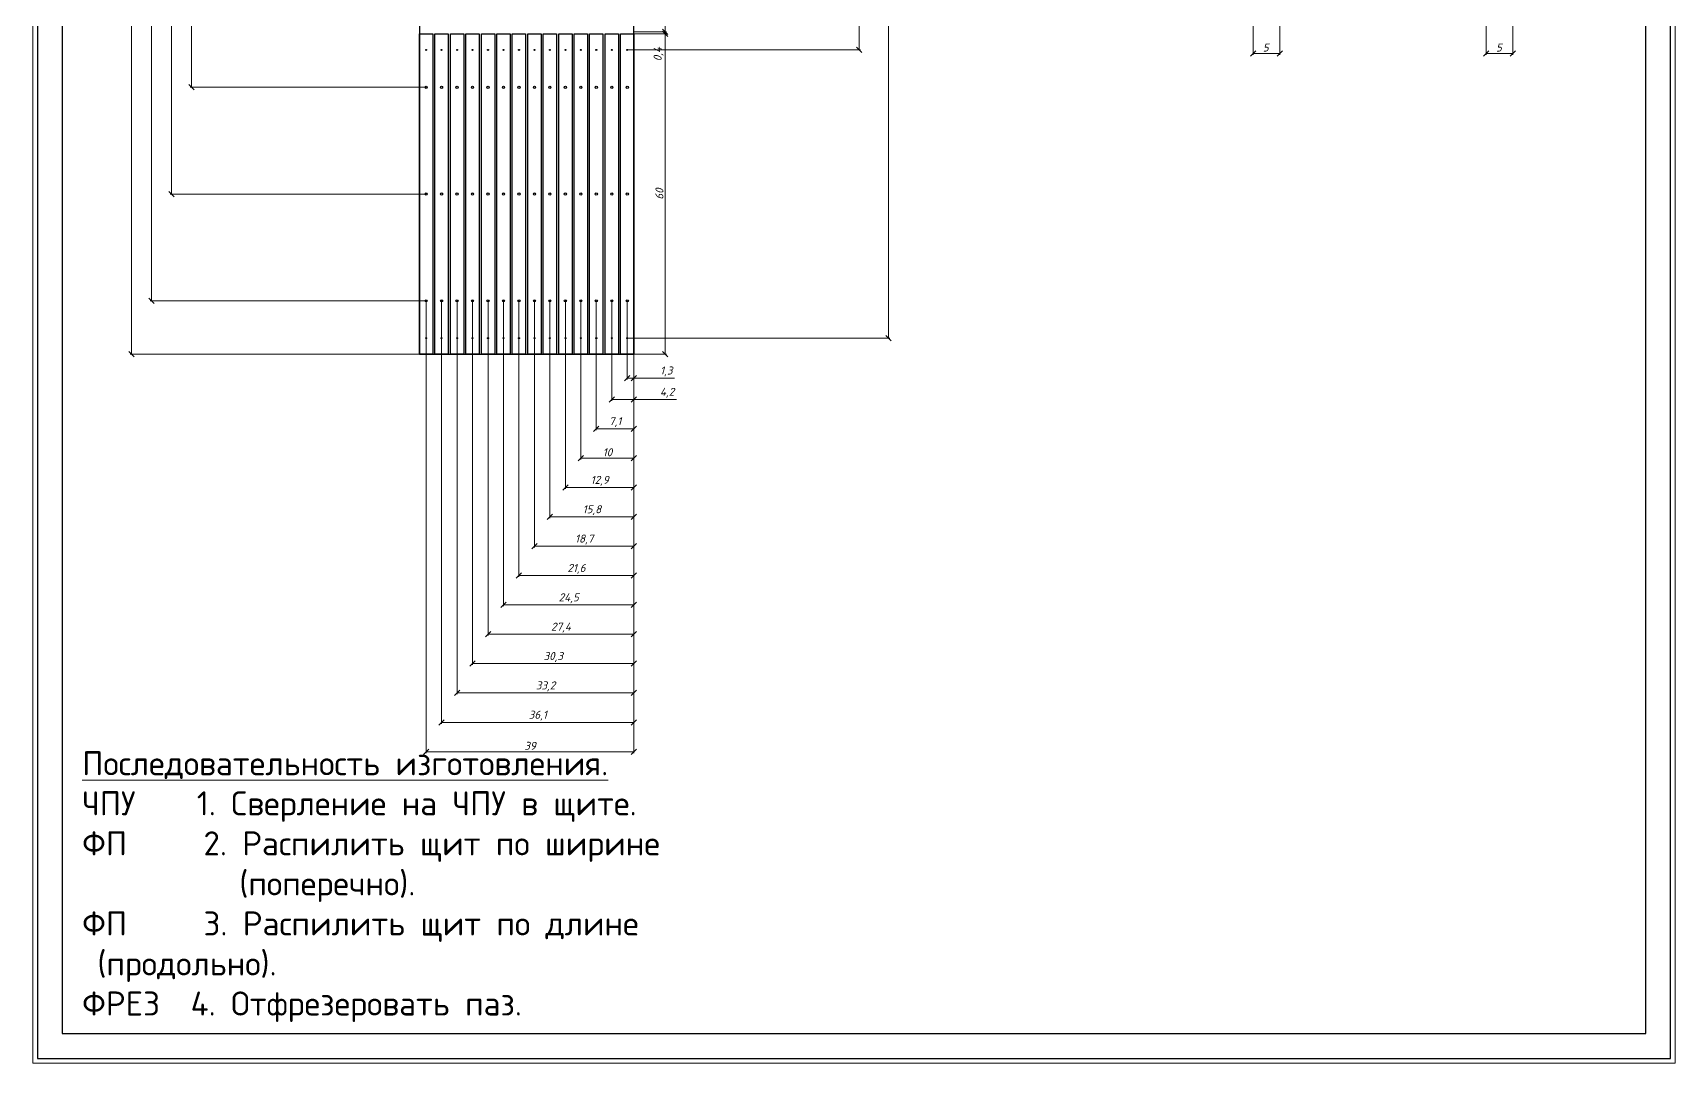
# Model space of a CAD drawing. Header units: millimetres. Extents: x 10841 to 11149, y -1240 to -812.
# Drawn here: x 10841.1 to 11148.9, y -1240 to -1047 of the extents above; entities that cross this region are included whole.
import ezdxf

# ---------------------------------------------------------------- set-up
doc = ezdxf.new("R2010")
doc.units = ezdxf.units.MM
doc.layers.get('0').update_dxf_attribs({"lineweight": 13})
for name, color, linetype, lineweight in [('МДФ', 252, 'Continuous', 30), ('служебный слой НАДПИСИ', 7, 'Continuous', 13), ('служебный слой РАЗМЕРЫ', 7, 'Continuous', 9), ('служебный слой ШТАМП', 7, 'Continuous', 30)]:
    doc.layers.add(name, color=color, linetype=linetype, lineweight=lineweight)
doc.styles.add('ЕСКД', font='isocpeur.ttf', dxfattribs={"oblique": 15})
doc.styles.add('ЕСКД профили текст', font='isocpeur.ttf')
doc.dimstyles.new('ЕСКД', dxfattribs={"dimtxt": 3.5, "dimasz": 2.5, "dimexe": 0.25, "dimexo": 0, "dimgap": 0.35, "dimtad": 1, "dimdec": 1, "dimzin": 9, "dimtxsty": 'ЕСКД', "dimblk": 'OBLIQUE', "dimcen": 0, "dimclrd": 256, "dimclre": 256, "dimclrt": 256, "dimadec": 1, "dimazin": 0, "dimtfac": 1, "dimtdec": 1, "dimtmove": 0, "dimatfit": 3, "dimldrblk": 'DOTSMALL', "dimfxl": 1, "dimlwd": -1, "dimlwe": -1, "dimarcsym": 0})

# ---------------------------------------------------------------- blocks, each defined once
blk = doc.blocks.new('_OBLIQUE')
at = {"color": 0, "linetype": 'ByBlock'}
blk.add_line((-0.5, -0.5), (0.5, 0.5), dxfattribs=at)
blk = doc.blocks.new('*D63')
at = {"layer": 'Defpoints', "color": 0, "transparency": 16777216}
for p in [(10953.76, -866.01), (10952.51, -1104.21), (11001.47, -1104.21)]:
    blk.add_point(p, dxfattribs=at)
at = {"layer": 'служебный слой РАЗМЕРЫ', "transparency": 16777216}
for p, q in [((10953.76, -866.01), (11001.72, -866.01)), ((11001.47, -866.01), (11001.47, -1104.21)), ((10952.51, -1104.21), (11001.72, -1104.21))]:
    blk.add_line(p, q, dxfattribs=at)
for p, rotation in [((11001.47, -866.01), 90), ((11001.47, -1104.21), 270)]:
    blk.add_blockref('_OBLIQUE', p, dxfattribs=dict(at, rotation=rotation))
at = {"layer": 'служебный слой РАЗМЕРЫ', "transparency": 16777216, "insert": (11000.22, -985.11), "char_height": 1.5, "attachment_point": 5, "rotation": 90, "style": 'ЕСКД'}
blk.add_mtext('238,2', dxfattribs=at)
blk = doc.blocks.new('_DotSmall')
at = {"color": 0, "linetype": 'ByBlock', "lineweight": -3, "const_width": 0.5}
blk.add_lwpolyline([(-0.0625, 0, 1), (0.0625, 0, 1)], format="xyb", close=True, dxfattribs=at)
blk = doc.blocks.new('*D62')
at = {"layer": 'Defpoints', "color": 0, "transparency": 16777216}
for p in [(10953.76, -866.01), (10952.51, -1050.21), (10995.97, -1050.21)]:
    blk.add_point(p, dxfattribs=at)
at = {"layer": 'служебный слой РАЗМЕРЫ', "transparency": 16777216}
for p, q in [((10953.76, -866.01), (10996.22, -866.01)), ((10995.97, -866.01), (10995.97, -1050.21)), ((10952.51, -1050.21), (10996.22, -1050.21))]:
    blk.add_line(p, q, dxfattribs=at)
for p, rotation in [((10995.97, -866.01), 90), ((10995.97, -1050.21), 270)]:
    blk.add_blockref('_OBLIQUE', p, dxfattribs=dict(at, rotation=rotation))
at = {"layer": 'служебный слой РАЗМЕРЫ', "transparency": 16777216, "insert": (10994.72, -958.11), "char_height": 1.5, "attachment_point": 5, "rotation": 90, "style": 'ЕСКД'}
blk.add_mtext('184,2', dxfattribs=at)
blk = doc.blocks.new('*D55')
at = {"layer": 'Defpoints', "color": 0, "transparency": 16777216}
for p in [(10914.81, -1097.21), (10953.76, -1107.21), (10914.81, -1181.69)]:
    blk.add_point(p, dxfattribs=at)
at = {"layer": 'служебный слой РАЗМЕРЫ', "transparency": 16777216}
for p, q in [((10914.81, -1097.21), (10914.81, -1181.94)), ((10953.76, -1107.21), (10953.76, -1181.94)), ((10953.76, -1181.69), (10914.81, -1181.69))]:
    blk.add_line(p, q, dxfattribs=at)
at = {"layer": 'служебный слой РАЗМЕРЫ', "transparency": 16777216, "rotation": 180}
blk.add_blockref('_OBLIQUE', (10914.81, -1181.69), dxfattribs=at)
at = {"layer": 'служебный слой РАЗМЕРЫ', "transparency": 16777216}
blk.add_blockref('_OBLIQUE', (10953.76, -1181.69), dxfattribs=at)
at = {"layer": 'служебный слой РАЗМЕРЫ', "transparency": 16777216, "insert": (10934.29, -1180.59), "char_height": 1.5, "attachment_point": 5, "style": 'ЕСКД'}
blk.add_mtext('39', dxfattribs=at)
blk = doc.blocks.new('*D54')
at = {"layer": 'Defpoints', "color": 0, "transparency": 16777216}
for p in [(10917.71, -1097.21), (10953.76, -1107.21), (10917.71, -1176.19)]:
    blk.add_point(p, dxfattribs=at)
at = {"layer": 'служебный слой РАЗМЕРЫ', "transparency": 16777216}
for p, q in [((10917.71, -1097.21), (10917.71, -1176.44)), ((10953.76, -1107.21), (10953.76, -1176.44)), ((10953.76, -1176.19), (10917.71, -1176.19))]:
    blk.add_line(p, q, dxfattribs=at)
at = {"layer": 'служебный слой РАЗМЕРЫ', "transparency": 16777216, "rotation": 180}
blk.add_blockref('_OBLIQUE', (10917.71, -1176.19), dxfattribs=at)
at = {"layer": 'служебный слой РАЗМЕРЫ', "transparency": 16777216}
blk.add_blockref('_OBLIQUE', (10953.76, -1176.19), dxfattribs=at)
at = {"layer": 'служебный слой РАЗМЕРЫ', "transparency": 16777216, "insert": (10935.74, -1174.94), "char_height": 1.5, "attachment_point": 5, "style": 'ЕСКД'}
blk.add_mtext('36,1', dxfattribs=at)
blk = doc.blocks.new('*D53')
at = {"layer": 'Defpoints', "color": 0, "transparency": 16777216}
for p in [(10920.61, -1097.21), (10953.76, -1107.21), (10920.61, -1170.69)]:
    blk.add_point(p, dxfattribs=at)
at = {"layer": 'служебный слой РАЗМЕРЫ', "transparency": 16777216}
for p, q in [((10920.61, -1097.21), (10920.61, -1170.94)), ((10953.76, -1107.21), (10953.76, -1170.94)), ((10953.76, -1170.69), (10920.61, -1170.69))]:
    blk.add_line(p, q, dxfattribs=at)
at = {"layer": 'служебный слой РАЗМЕРЫ', "transparency": 16777216, "rotation": 180}
blk.add_blockref('_OBLIQUE', (10920.61, -1170.69), dxfattribs=at)
at = {"layer": 'служебный слой РАЗМЕРЫ', "transparency": 16777216}
blk.add_blockref('_OBLIQUE', (10953.76, -1170.69), dxfattribs=at)
at = {"layer": 'служебный слой РАЗМЕРЫ', "transparency": 16777216, "insert": (10937.19, -1169.44), "char_height": 1.5, "attachment_point": 5, "style": 'ЕСКД'}
blk.add_mtext('33,2', dxfattribs=at)
blk = doc.blocks.new('*D52')
at = {"layer": 'Defpoints', "color": 0, "transparency": 16777216}
for p in [(10923.51, -1097.21), (10953.76, -1107.21), (10923.51, -1165.19)]:
    blk.add_point(p, dxfattribs=at)
at = {"layer": 'служебный слой РАЗМЕРЫ', "transparency": 16777216}
for p, q in [((10923.51, -1097.21), (10923.51, -1165.44)), ((10953.76, -1107.21), (10953.76, -1165.44)), ((10953.76, -1165.19), (10923.51, -1165.19))]:
    blk.add_line(p, q, dxfattribs=at)
at = {"layer": 'служебный слой РАЗМЕРЫ', "transparency": 16777216, "rotation": 180}
blk.add_blockref('_OBLIQUE', (10923.51, -1165.19), dxfattribs=at)
at = {"layer": 'служебный слой РАЗМЕРЫ', "transparency": 16777216}
blk.add_blockref('_OBLIQUE', (10953.76, -1165.19), dxfattribs=at)
at = {"layer": 'служебный слой РАЗМЕРЫ', "transparency": 16777216, "insert": (10938.64, -1163.94), "char_height": 1.5, "attachment_point": 5, "style": 'ЕСКД'}
blk.add_mtext('30,3', dxfattribs=at)
blk = doc.blocks.new('*D51')
at = {"layer": 'Defpoints', "color": 0, "transparency": 16777216}
for p in [(10926.41, -1097.21), (10953.76, -1107.21), (10926.41, -1159.69)]:
    blk.add_point(p, dxfattribs=at)
at = {"layer": 'служебный слой РАЗМЕРЫ', "transparency": 16777216}
for p, q in [((10926.41, -1097.21), (10926.41, -1159.94)), ((10953.76, -1107.21), (10953.76, -1159.94)), ((10953.76, -1159.69), (10926.41, -1159.69))]:
    blk.add_line(p, q, dxfattribs=at)
at = {"layer": 'служебный слой РАЗМЕРЫ', "transparency": 16777216, "rotation": 180}
blk.add_blockref('_OBLIQUE', (10926.41, -1159.69), dxfattribs=at)
at = {"layer": 'служебный слой РАЗМЕРЫ', "transparency": 16777216}
blk.add_blockref('_OBLIQUE', (10953.76, -1159.69), dxfattribs=at)
at = {"layer": 'служебный слой РАЗМЕРЫ', "transparency": 16777216, "insert": (10940.09, -1158.44), "char_height": 1.5, "attachment_point": 5, "style": 'ЕСКД'}
blk.add_mtext('27,4', dxfattribs=at)
blk = doc.blocks.new('*D50')
at = {"layer": 'Defpoints', "color": 0, "transparency": 16777216}
for p in [(10929.31, -1097.21), (10953.76, -1107.21), (10929.31, -1154.19)]:
    blk.add_point(p, dxfattribs=at)
at = {"layer": 'служебный слой РАЗМЕРЫ', "transparency": 16777216}
for p, q in [((10929.31, -1097.21), (10929.31, -1154.44)), ((10953.76, -1107.21), (10953.76, -1154.44)), ((10953.76, -1154.19), (10929.31, -1154.19))]:
    blk.add_line(p, q, dxfattribs=at)
at = {"layer": 'служебный слой РАЗМЕРЫ', "transparency": 16777216, "rotation": 180}
blk.add_blockref('_OBLIQUE', (10929.31, -1154.19), dxfattribs=at)
at = {"layer": 'служебный слой РАЗМЕРЫ', "transparency": 16777216}
blk.add_blockref('_OBLIQUE', (10953.76, -1154.19), dxfattribs=at)
at = {"layer": 'служебный слой РАЗМЕРЫ', "transparency": 16777216, "insert": (10941.54, -1152.94), "char_height": 1.5, "attachment_point": 5, "style": 'ЕСКД'}
blk.add_mtext('24,5', dxfattribs=at)
blk = doc.blocks.new('*D49')
at = {"layer": 'Defpoints', "color": 0, "transparency": 16777216}
for p in [(10932.21, -1097.21), (10953.76, -1107.21), (10932.21, -1148.69)]:
    blk.add_point(p, dxfattribs=at)
at = {"layer": 'служебный слой РАЗМЕРЫ', "transparency": 16777216}
for p, q in [((10932.21, -1097.21), (10932.21, -1148.94)), ((10953.76, -1107.21), (10953.76, -1148.94)), ((10953.76, -1148.69), (10932.21, -1148.69))]:
    blk.add_line(p, q, dxfattribs=at)
at = {"layer": 'служебный слой РАЗМЕРЫ', "transparency": 16777216, "rotation": 180}
blk.add_blockref('_OBLIQUE', (10932.21, -1148.69), dxfattribs=at)
at = {"layer": 'служебный слой РАЗМЕРЫ', "transparency": 16777216}
blk.add_blockref('_OBLIQUE', (10953.76, -1148.69), dxfattribs=at)
at = {"layer": 'служебный слой РАЗМЕРЫ', "transparency": 16777216, "insert": (10942.99, -1147.44), "char_height": 1.5, "attachment_point": 5, "style": 'ЕСКД'}
blk.add_mtext('21,6', dxfattribs=at)
blk = doc.blocks.new('*D48')
at = {"layer": 'Defpoints', "color": 0, "transparency": 16777216}
for p in [(10935.11, -1097.21), (10953.76, -1107.21), (10935.11, -1143.19)]:
    blk.add_point(p, dxfattribs=at)
at = {"layer": 'служебный слой РАЗМЕРЫ', "transparency": 16777216}
for p, q in [((10935.11, -1097.21), (10935.11, -1143.44)), ((10953.76, -1107.21), (10953.76, -1143.44)), ((10953.76, -1143.19), (10935.11, -1143.19))]:
    blk.add_line(p, q, dxfattribs=at)
at = {"layer": 'служебный слой РАЗМЕРЫ', "transparency": 16777216, "rotation": 180}
blk.add_blockref('_OBLIQUE', (10935.11, -1143.19), dxfattribs=at)
at = {"layer": 'служебный слой РАЗМЕРЫ', "transparency": 16777216}
blk.add_blockref('_OBLIQUE', (10953.76, -1143.19), dxfattribs=at)
at = {"layer": 'служебный слой РАЗМЕРЫ', "transparency": 16777216, "insert": (10944.44, -1141.94), "char_height": 1.5, "attachment_point": 5, "style": 'ЕСКД'}
blk.add_mtext('18,7', dxfattribs=at)
blk = doc.blocks.new('*D47')
at = {"layer": 'Defpoints', "color": 0, "transparency": 16777216}
for p in [(10938.01, -1097.21), (10953.76, -1107.21), (10938.01, -1137.69)]:
    blk.add_point(p, dxfattribs=at)
at = {"layer": 'служебный слой РАЗМЕРЫ', "transparency": 16777216}
for p, q in [((10938.01, -1097.21), (10938.01, -1137.94)), ((10953.76, -1107.21), (10953.76, -1137.94)), ((10953.76, -1137.69), (10938.01, -1137.69))]:
    blk.add_line(p, q, dxfattribs=at)
at = {"layer": 'служебный слой РАЗМЕРЫ', "transparency": 16777216, "rotation": 180}
blk.add_blockref('_OBLIQUE', (10938.01, -1137.69), dxfattribs=at)
at = {"layer": 'служебный слой РАЗМЕРЫ', "transparency": 16777216}
blk.add_blockref('_OBLIQUE', (10953.76, -1137.69), dxfattribs=at)
at = {"layer": 'служебный слой РАЗМЕРЫ', "transparency": 16777216, "insert": (10945.89, -1136.44), "char_height": 1.5, "attachment_point": 5, "style": 'ЕСКД'}
blk.add_mtext('15,8', dxfattribs=at)
blk = doc.blocks.new('*D46')
at = {"layer": 'Defpoints', "color": 0, "transparency": 16777216}
for p in [(10940.91, -1097.21), (10953.76, -1107.21), (10940.91, -1132.19)]:
    blk.add_point(p, dxfattribs=at)
at = {"layer": 'служебный слой РАЗМЕРЫ', "transparency": 16777216}
for p, q in [((10940.91, -1097.21), (10940.91, -1132.44)), ((10953.76, -1107.21), (10953.76, -1132.44)), ((10953.76, -1132.19), (10940.91, -1132.19))]:
    blk.add_line(p, q, dxfattribs=at)
at = {"layer": 'служебный слой РАЗМЕРЫ', "transparency": 16777216, "rotation": 180}
blk.add_blockref('_OBLIQUE', (10940.91, -1132.19), dxfattribs=at)
at = {"layer": 'служебный слой РАЗМЕРЫ', "transparency": 16777216}
blk.add_blockref('_OBLIQUE', (10953.76, -1132.19), dxfattribs=at)
at = {"layer": 'служебный слой РАЗМЕРЫ', "transparency": 16777216, "insert": (10947.34, -1130.94), "char_height": 1.5, "attachment_point": 5, "style": 'ЕСКД'}
blk.add_mtext('12,9', dxfattribs=at)
blk = doc.blocks.new('*D45')
at = {"layer": 'Defpoints', "color": 0, "transparency": 16777216}
for p in [(10943.81, -1097.21), (10953.76, -1107.21), (10943.81, -1126.69)]:
    blk.add_point(p, dxfattribs=at)
at = {"layer": 'служебный слой РАЗМЕРЫ', "transparency": 16777216}
for p, q in [((10943.81, -1097.21), (10943.81, -1126.94)), ((10953.76, -1107.21), (10953.76, -1126.94)), ((10953.76, -1126.69), (10943.81, -1126.69))]:
    blk.add_line(p, q, dxfattribs=at)
at = {"layer": 'служебный слой РАЗМЕРЫ', "transparency": 16777216, "rotation": 180}
blk.add_blockref('_OBLIQUE', (10943.81, -1126.69), dxfattribs=at)
at = {"layer": 'служебный слой РАЗМЕРЫ', "transparency": 16777216}
blk.add_blockref('_OBLIQUE', (10953.76, -1126.69), dxfattribs=at)
at = {"layer": 'служебный слой РАЗМЕРЫ', "transparency": 16777216, "insert": (10948.79, -1125.59), "char_height": 1.5, "attachment_point": 5, "style": 'ЕСКД'}
blk.add_mtext('10', dxfattribs=at)
blk = doc.blocks.new('*D44')
at = {"layer": 'Defpoints', "color": 0, "transparency": 16777216}
for p in [(10946.71, -1097.21), (10953.76, -1107.21), (10946.71, -1121.19)]:
    blk.add_point(p, dxfattribs=at)
at = {"layer": 'служебный слой РАЗМЕРЫ', "transparency": 16777216}
for p, q in [((10946.71, -1097.21), (10946.71, -1121.44)), ((10953.76, -1107.21), (10953.76, -1121.44)), ((10953.76, -1121.19), (10946.71, -1121.19))]:
    blk.add_line(p, q, dxfattribs=at)
at = {"layer": 'служебный слой РАЗМЕРЫ', "transparency": 16777216, "rotation": 180}
blk.add_blockref('_OBLIQUE', (10946.71, -1121.19), dxfattribs=at)
at = {"layer": 'служебный слой РАЗМЕРЫ', "transparency": 16777216}
blk.add_blockref('_OBLIQUE', (10953.76, -1121.19), dxfattribs=at)
at = {"layer": 'служебный слой РАЗМЕРЫ', "transparency": 16777216, "insert": (10950.24, -1119.94), "char_height": 1.5, "attachment_point": 5, "style": 'ЕСКД'}
blk.add_mtext('7,1', dxfattribs=at)
blk = doc.blocks.new('*D43')
at = {"layer": 'Defpoints', "color": 0, "transparency": 16777216}
for p in [(10949.61, -1097.21), (10953.76, -1107.21), (10949.61, -1115.69)]:
    blk.add_point(p, dxfattribs=at)
at = {"layer": 'служебный слой РАЗМЕРЫ', "transparency": 16777216}
for p, q in [((10949.61, -1097.21), (10949.61, -1115.94)), ((10953.76, -1107.21), (10953.76, -1115.94)), ((10949.61, -1115.69), (10953.76, -1115.69)), ((10953.76, -1115.69), (10961.76, -1115.69))]:
    blk.add_line(p, q, dxfattribs=at)
at = {"layer": 'служебный слой РАЗМЕРЫ', "transparency": 16777216, "rotation": 180}
blk.add_blockref('_OBLIQUE', (10949.61, -1115.69), dxfattribs=at)
at = {"layer": 'служебный слой РАЗМЕРЫ', "transparency": 16777216}
blk.add_blockref('_OBLIQUE', (10953.76, -1115.69), dxfattribs=at)
at = {"layer": 'служебный слой РАЗМЕРЫ', "transparency": 16777216, "insert": (10959.97, -1114.44), "char_height": 1.5, "attachment_point": 5, "style": 'ЕСКД'}
blk.add_mtext('4,2', dxfattribs=at)
blk = doc.blocks.new('*D42')
at = {"layer": 'Defpoints', "color": 0, "transparency": 16777216}
for p in [(10952.51, -1097.21), (10953.76, -1107.21), (10952.51, -1111.7)]:
    blk.add_point(p, dxfattribs=at)
at = {"layer": 'служебный слой РАЗМЕРЫ', "transparency": 16777216}
for p, q in [((10952.51, -1097.21), (10952.51, -1111.95)), ((10953.76, -1107.21), (10953.76, -1111.95)), ((10952.51, -1111.7), (10953.76, -1111.7)), ((10953.76, -1111.7), (10961.39, -1111.7))]:
    blk.add_line(p, q, dxfattribs=at)
at = {"layer": 'служебный слой РАЗМЕРЫ', "transparency": 16777216, "rotation": 180}
blk.add_blockref('_OBLIQUE', (10952.51, -1111.7), dxfattribs=at)
at = {"layer": 'служебный слой РАЗМЕРЫ', "transparency": 16777216}
blk.add_blockref('_OBLIQUE', (10953.76, -1111.7), dxfattribs=at)
at = {"layer": 'служебный слой РАЗМЕРЫ', "transparency": 16777216, "insert": (10959.83, -1110.45), "char_height": 1.5, "attachment_point": 5, "style": 'ЕСКД'}
blk.add_mtext('1,3', dxfattribs=at)
blk = doc.blocks.new('*D41')
at = {"layer": 'Defpoints', "color": 0, "transparency": 16777216}
for p in [(11069.78, -1045.69), (11074.78, -1045.69), (11069.78, -1050.86)]:
    blk.add_point(p, dxfattribs=at)
at = {"layer": 'служебный слой РАЗМЕРЫ', "transparency": 16777216}
for p, q in [((11069.78, -1045.69), (11069.78, -1051.11)), ((11074.78, -1045.69), (11074.78, -1051.11)), ((11074.78, -1050.86), (11069.78, -1050.86))]:
    blk.add_line(p, q, dxfattribs=at)
at = {"layer": 'служебный слой РАЗМЕРЫ', "transparency": 16777216, "rotation": 180}
blk.add_blockref('_OBLIQUE', (11069.78, -1050.86), dxfattribs=at)
at = {"layer": 'служебный слой РАЗМЕРЫ', "transparency": 16777216}
blk.add_blockref('_OBLIQUE', (11074.78, -1050.86), dxfattribs=at)
at = {"layer": 'служебный слой РАЗМЕРЫ', "transparency": 16777216, "insert": (11072.16, -1049.76), "char_height": 1.5, "attachment_point": 5, "style": 'ЕСКД'}
blk.add_mtext('5', dxfattribs=at)
blk = doc.blocks.new('Пр_МДФ_Э_600_1')
at = {"layer": 'МДФ'}
blk.add_lwpolyline([(600, 0), (600, -25), (0, -25), (0, 0)], close=True, dxfattribs=at)
for centre in [(100, -12.5), (300, -12.5), (500, -12.5)]:
    blk.add_circle(centre, 2, dxfattribs=at)
blk = doc.blocks.new('*D39')
at = {"layer": 'Defpoints', "color": 0, "transparency": 16777216}
for p in [(10913.56, -866.01), (10859.57, -1107.21), (10913.56, -1107.21)]:
    blk.add_point(p, dxfattribs=at)
at = {"layer": 'служебный слой РАЗМЕРЫ', "transparency": 16777216}
for p, q in [((10913.56, -866.01), (10859.32, -866.01)), ((10859.57, -866.01), (10859.57, -1107.21)), ((10913.56, -1107.21), (10859.32, -1107.21))]:
    blk.add_line(p, q, dxfattribs=at)
for p, rotation in [((10859.57, -866.01), 90), ((10859.57, -1107.21), 270)]:
    blk.add_blockref('_OBLIQUE', p, dxfattribs=dict(at, rotation=rotation))
at = {"layer": 'служебный слой РАЗМЕРЫ', "transparency": 16777216, "insert": (10858.32, -986.61), "char_height": 1.5, "attachment_point": 5, "rotation": 90, "style": 'ЕСКД'}
blk.add_mtext('241,2', dxfattribs=at)
blk = doc.blocks.new('*D38')
at = {"layer": 'Defpoints', "color": 0, "transparency": 16777216}
for p in [(10953.76, -1047.21), (10953.76, -1107.21), (10959.63, -1107.21)]:
    blk.add_point(p, dxfattribs=at)
at = {"layer": 'служебный слой РАЗМЕРЫ', "transparency": 16777216}
for p, q in [((10953.76, -1047.21), (10959.88, -1047.21)), ((10959.63, -1047.21), (10959.63, -1107.21)), ((10953.76, -1107.21), (10959.88, -1107.21))]:
    blk.add_line(p, q, dxfattribs=at)
for p, rotation in [((10959.63, -1047.21), 90), ((10959.63, -1107.21), 270)]:
    blk.add_blockref('_OBLIQUE', p, dxfattribs=dict(at, rotation=rotation))
at = {"layer": 'служебный слой РАЗМЕРЫ', "transparency": 16777216, "insert": (10958.53, -1077.21), "char_height": 1.5, "attachment_point": 5, "rotation": 90, "style": 'ЕСКД'}
blk.add_mtext('60', dxfattribs=at)
blk = doc.blocks.new('*D37')
at = {"layer": 'Defpoints', "color": 0, "transparency": 16777216}
for p in [(10953.76, -1046.81), (10953.76, -1047.21), (10959.63, -1047.21)]:
    blk.add_point(p, dxfattribs=at)
at = {"layer": 'служебный слой РАЗМЕРЫ', "transparency": 16777216}
for p, q in [((10959.63, -1046.81), (10959.63, -1045.81)), ((10953.76, -1046.81), (10959.88, -1046.81)), ((10953.76, -1047.21), (10959.88, -1047.21)), ((10959.63, -1046.81), (10959.63, -1047.21)), ((10959.63, -1047.21), (10959.63, -1052.79))]:
    blk.add_line(p, q, dxfattribs=at)
for p, rotation in [((10959.63, -1046.81), 270), ((10959.63, -1047.21), 90)]:
    blk.add_blockref('_OBLIQUE', p, dxfattribs=dict(at, rotation=rotation))
at = {"layer": 'служебный слой РАЗМЕРЫ', "transparency": 16777216, "insert": (10958.38, -1051), "char_height": 1.5, "attachment_point": 5, "rotation": 90, "style": 'ЕСКД'}
blk.add_mtext('0,4', dxfattribs=at)
blk = doc.blocks.new('*D36')
at = {"layer": 'Defpoints', "color": 0, "transparency": 16777216}
for p in [(10953.76, -986.81), (10953.76, -1046.81), (10959.63, -1046.81)]:
    blk.add_point(p, dxfattribs=at)
at = {"layer": 'служебный слой РАЗМЕРЫ', "transparency": 16777216}
for p, q in [((10953.76, -986.81), (10959.88, -986.81)), ((10959.63, -986.81), (10959.63, -1046.81)), ((10953.76, -1046.81), (10959.88, -1046.81))]:
    blk.add_line(p, q, dxfattribs=at)
for p, rotation in [((10959.63, -986.81), 90), ((10959.63, -1046.81), 270)]:
    blk.add_blockref('_OBLIQUE', p, dxfattribs=dict(at, rotation=rotation))
at = {"layer": 'служебный слой РАЗМЕРЫ', "transparency": 16777216, "insert": (10958.53, -1016.81), "char_height": 1.5, "attachment_point": 5, "rotation": 90, "style": 'ЕСКД'}
blk.add_mtext('60', dxfattribs=at)
blk = doc.blocks.new('*D26')
at = {"layer": 'Defpoints', "color": 0, "transparency": 16777216}
for p in [(10913.56, -866.01), (10863.32, -1097.21), (10914.81, -1097.21)]:
    blk.add_point(p, dxfattribs=at)
at = {"layer": 'служебный слой РАЗМЕРЫ', "transparency": 16777216}
for p, q in [((10913.56, -866.01), (10863.07, -866.01)), ((10863.32, -866.01), (10863.32, -1097.21)), ((10914.81, -1097.21), (10863.07, -1097.21))]:
    blk.add_line(p, q, dxfattribs=at)
for p, rotation in [((10863.32, -866.01), 90), ((10863.32, -1097.21), 270)]:
    blk.add_blockref('_OBLIQUE', p, dxfattribs=dict(at, rotation=rotation))
at = {"layer": 'служебный слой РАЗМЕРЫ', "transparency": 16777216, "insert": (10862.07, -981.61), "char_height": 1.5, "attachment_point": 5, "rotation": 90, "style": 'ЕСКД'}
blk.add_mtext('231,2', dxfattribs=at)
blk = doc.blocks.new('*D25')
at = {"layer": 'Defpoints', "color": 0, "transparency": 16777216}
for p in [(10913.56, -866.01), (10867.07, -1077.21), (10914.81, -1077.21)]:
    blk.add_point(p, dxfattribs=at)
at = {"layer": 'служебный слой РАЗМЕРЫ', "transparency": 16777216}
for p, q in [((10913.56, -866.01), (10866.82, -866.01)), ((10867.07, -866.01), (10867.07, -1077.21)), ((10914.81, -1077.21), (10866.82, -1077.21))]:
    blk.add_line(p, q, dxfattribs=at)
for p, rotation in [((10867.07, -866.01), 90), ((10867.07, -1077.21), 270)]:
    blk.add_blockref('_OBLIQUE', p, dxfattribs=dict(at, rotation=rotation))
at = {"layer": 'служебный слой РАЗМЕРЫ', "transparency": 16777216, "insert": (10865.82, -971.61), "char_height": 1.5, "attachment_point": 5, "rotation": 90, "style": 'ЕСКД'}
blk.add_mtext('211,2', dxfattribs=at)
blk = doc.blocks.new('*D24')
at = {"layer": 'Defpoints', "color": 0, "transparency": 16777216}
for p in [(10913.56, -866.01), (10870.82, -1057.21), (10914.81, -1057.21)]:
    blk.add_point(p, dxfattribs=at)
at = {"layer": 'служебный слой РАЗМЕРЫ', "transparency": 16777216}
for p, q in [((10913.56, -866.01), (10870.57, -866.01)), ((10870.82, -866.01), (10870.82, -1057.21)), ((10914.81, -1057.21), (10870.57, -1057.21))]:
    blk.add_line(p, q, dxfattribs=at)
for p, rotation in [((10870.82, -866.01), 90), ((10870.82, -1057.21), 270)]:
    blk.add_blockref('_OBLIQUE', p, dxfattribs=dict(at, rotation=rotation))
at = {"layer": 'служебный слой РАЗМЕРЫ', "transparency": 16777216, "insert": (10869.57, -961.61), "char_height": 1.5, "attachment_point": 5, "rotation": 90, "style": 'ЕСКД'}
blk.add_mtext('191,2', dxfattribs=at)
blk = doc.blocks.new('*D6')
at = {"layer": 'Defpoints', "color": 0, "transparency": 16777216}
for p in [(11113.49, -1045.69), (11118.49, -1045.69), (11113.49, -1050.86)]:
    blk.add_point(p, dxfattribs=at)
at = {"layer": 'служебный слой РАЗМЕРЫ', "transparency": 16777216}
for p, q in [((11113.49, -1045.69), (11113.49, -1051.11)), ((11118.49, -1045.69), (11118.49, -1051.11)), ((11118.49, -1050.86), (11113.49, -1050.86))]:
    blk.add_line(p, q, dxfattribs=at)
at = {"layer": 'служебный слой РАЗМЕРЫ', "transparency": 16777216, "rotation": 180}
blk.add_blockref('_OBLIQUE', (11113.49, -1050.86), dxfattribs=at)
at = {"layer": 'служебный слой РАЗМЕРЫ', "transparency": 16777216}
blk.add_blockref('_OBLIQUE', (11118.49, -1050.86), dxfattribs=at)
at = {"layer": 'служебный слой РАЗМЕРЫ', "transparency": 16777216, "insert": (11115.86, -1049.76), "char_height": 1.5, "attachment_point": 5, "style": 'ЕСКД'}
blk.add_mtext('5', dxfattribs=at)

msp = doc.modelspace()

# ---------------------------------------------------------------- linework, layer by layer
at = {"layer": 'МДФ'}
msp.add_lwpolyline([(10953.76, -1107.21), (10953.76, -866.01), (10913.56, -866.01), (10913.56, -1107.21)], close=True, dxfattribs=at)
for centre in [(10914.81, -1050.21), (10917.71, -1050.21), (10920.61, -1050.21), (10923.51, -1050.21), (10926.41, -1050.21), (10929.31, -1050.21), (10932.21, -1050.21), (10935.11, -1050.21), (10938.01, -1050.21), (10940.91, -1050.21), (10943.81, -1050.21), (10946.71, -1050.21), (10949.61, -1050.21), (10952.51, -1050.21), (10914.81, -1104.21), (10917.71, -1104.21), (10920.61, -1104.21), (10923.51, -1104.21), (10926.41, -1104.21), (10929.31, -1104.21), (10932.21, -1104.21), (10935.11, -1104.21), (10938.01, -1104.21), (10940.91, -1104.21), (10943.81, -1104.21), (10946.71, -1104.21), (10949.61, -1104.21), (10952.51, -1104.21)]:
    msp.add_circle(centre, 0.1, dxfattribs=at)
at = {"layer": 'служебный слой ШТАМП', "color": 6, "lineweight": 5, "ltscale": 100}
msp.add_lwpolyline([(11148.89, -812.15), (10841.11, -812.15), (10841.11, -1240.04), (11148.89, -1240.04)], close=True, dxfattribs=at)
at = {"layer": 'служебный слой ШТАМП', "ltscale": 100}
for points in [[(11148.01, -813.03), (10841.99, -813.03), (10841.99, -1239.16), (11148.01, -1239.16)], [(11143.37, -817.68), (10846.63, -817.68), (10846.63, -1234.51), (11143.37, -1234.51)]]:
    msp.add_lwpolyline(points, close=True, dxfattribs=at)

# ---------------------------------------------------------------- block references
at = {"layer": 'МДФ', "xscale": 0.1, "yscale": 0.1, "zscale": 0.1, "rotation": 90}
for p in [(10913.56, -1107.21), (10916.46, -1107.21), (10919.36, -1107.21), (10922.26, -1107.21), (10925.16, -1107.21), (10928.06, -1107.21), (10930.96, -1107.21), (10933.86, -1107.21), (10936.76, -1107.21), (10939.66, -1107.21), (10942.56, -1107.21), (10945.46, -1107.21), (10948.36, -1107.21), (10951.26, -1107.21)]:
    msp.add_blockref('Пр_МДФ_Э_600_1', p, dxfattribs=at)

# ---------------------------------------------------------------- texts
at = {"layer": 'служебный слой НАДПИСИ', "insert": (10850.34, -1181.61), "char_height": 4.5, "attachment_point": 1, "style": 'ЕСКД профили текст'}
msp.add_mtext_dynamic_manual_height_columns('{\\LПоследовательность изготовления.\\P}ЧПУ    1. Сверление на ЧПУ в щите.\\PФП     2. Распилить щит по ширине ^I^I    (поперечно).\\PФП     3. Распилить щит по длине ^I^I    (продольно).\\PФРЕЗ  4. Отфрезеровать паз.', width=116.3604, gutter_width=25, heights=[0], dxfattribs=at)

# ---------------------------------------------------------------- dimensions: what is measured, and where the dimension line sits
at = {"layer": 'служебный слой РАЗМЕРЫ'}
for base, p1, p2, picture, middle in [((10859.57, -1107.21), (10913.56, -866.01), (10913.56, -1107.21), '*D39', (10858.32, -986.61)), ((10863.32, -1097.21), (10913.56, -866.01), (10914.81, -1097.21), '*D26', (10862.07, -981.61)), ((10867.07, -1077.21), (10913.56, -866.01), (10914.81, -1077.21), '*D25', (10865.82, -971.61)), ((10870.82, -1057.21), (10913.56, -866.01), (10914.81, -1057.21), '*D24', (10869.57, -961.61)), ((11001.47, -1104.21), (10953.76, -866.01), (10952.51, -1104.21), '*D63', (11000.22, -985.11)), ((10995.97, -1050.21), (10953.76, -866.01), (10952.51, -1050.21), '*D62', (10994.72, -958.11)), ((10959.63, -1046.81), (10953.76, -986.81), (10953.76, -1046.81), '*D36', (10958.53, -1016.81)), ((10959.63, -1047.21), (10953.76, -1046.81), (10953.76, -1047.21), '*D37', (10958.38, -1051)), ((10959.63, -1107.21), (10953.76, -1047.21), (10953.76, -1107.21), '*D38', (10958.53, -1077.21))]:
    dim = msp.add_linear_dim(base=base, p1=p1, p2=p2, angle=90, dimstyle='ЕСКД', override={"dimtxt": 1.5, "dimasz": 1}, dxfattribs=at)
    dim.commit()
    dim.dimension.update_dxf_attribs({"geometry": picture, "text_midpoint": middle})
for base, p1, p2, picture, middle in [((11069.78, -1050.86), (11074.78, -1045.69), (11069.78, -1045.69), '*D41', (11072.16, -1050.86)), ((11113.49, -1050.86), (11118.49, -1045.69), (11113.49, -1045.69), '*D6', (11115.86, -1050.86)), ((10949.6127679, -1115.6867615), (10953.762768, -1107.2108264), (10949.6127679, -1097.2108244), '*D43', (10959.9691791, -1115.6867615)), ((10952.5127679, -1111.7025778), (10953.762768, -1107.2108264), (10952.5127679, -1097.2108244), '*D42', (10959.825268, -1111.7025778))]:
    dim = msp.add_linear_dim(base=base, p1=p1, p2=p2, dimstyle='ЕСКД', override={"dimtxt": 1.5, "dimasz": 1}, dxfattribs=at)
    dim.commit()
    dim.dimension.update_dxf_attribs({"geometry": picture, "text_midpoint": middle, "dimtype": 128})
for base, p2, picture, middle in [((10914.8127679, -1181.6867615), (10914.8127679, -1097.2108244), '*D55', (10934.287768, -1180.5867615)), ((10917.7127679, -1176.1867615), (10917.7127679, -1097.2108244), '*D54', (10935.737768, -1174.9367615)), ((10920.6127679, -1170.6867615), (10920.6127679, -1097.2108244), '*D53', (10937.187768, -1169.4367615)), ((10923.5127679, -1165.1867615), (10923.5127679, -1097.2108244), '*D52', (10938.637768, -1163.9367615)), ((10926.4127679, -1159.6867615), (10926.4127679, -1097.2108244), '*D51', (10940.087768, -1158.4367615)), ((10929.3127679, -1154.1867615), (10929.3127679, -1097.2108244), '*D50', (10941.537768, -1152.9367615)), ((10932.2127679, -1148.6867615), (10932.2127679, -1097.2108244), '*D49', (10942.987768, -1147.4367615)), ((10935.1127679, -1143.1867615), (10935.1127679, -1097.2108244), '*D48', (10944.437768, -1141.9367615)), ((10938.0127679, -1137.6867615), (10938.0127679, -1097.2108244), '*D47', (10945.887768, -1136.4367615)), ((10940.9127679, -1132.1867615), (10940.9127679, -1097.2108244), '*D46', (10947.337768, -1130.9367615)), ((10943.8127679, -1126.6867615), (10943.8127679, -1097.2108244), '*D45', (10948.787768, -1125.5867615)), ((10946.7127679, -1121.1867615), (10946.7127679, -1097.2108244), '*D44', (10950.237768, -1119.9367615))]:
    dim = msp.add_linear_dim(base=base, p1=(10953.762768, -1107.2108264), p2=p2, dimstyle='ЕСКД', override={"dimtxt": 1.5, "dimasz": 1}, dxfattribs=at)
    dim.commit()
    dim.dimension.update_dxf_attribs({"geometry": picture, "text_midpoint": middle})

doc.saveas('drawing.dxf')
